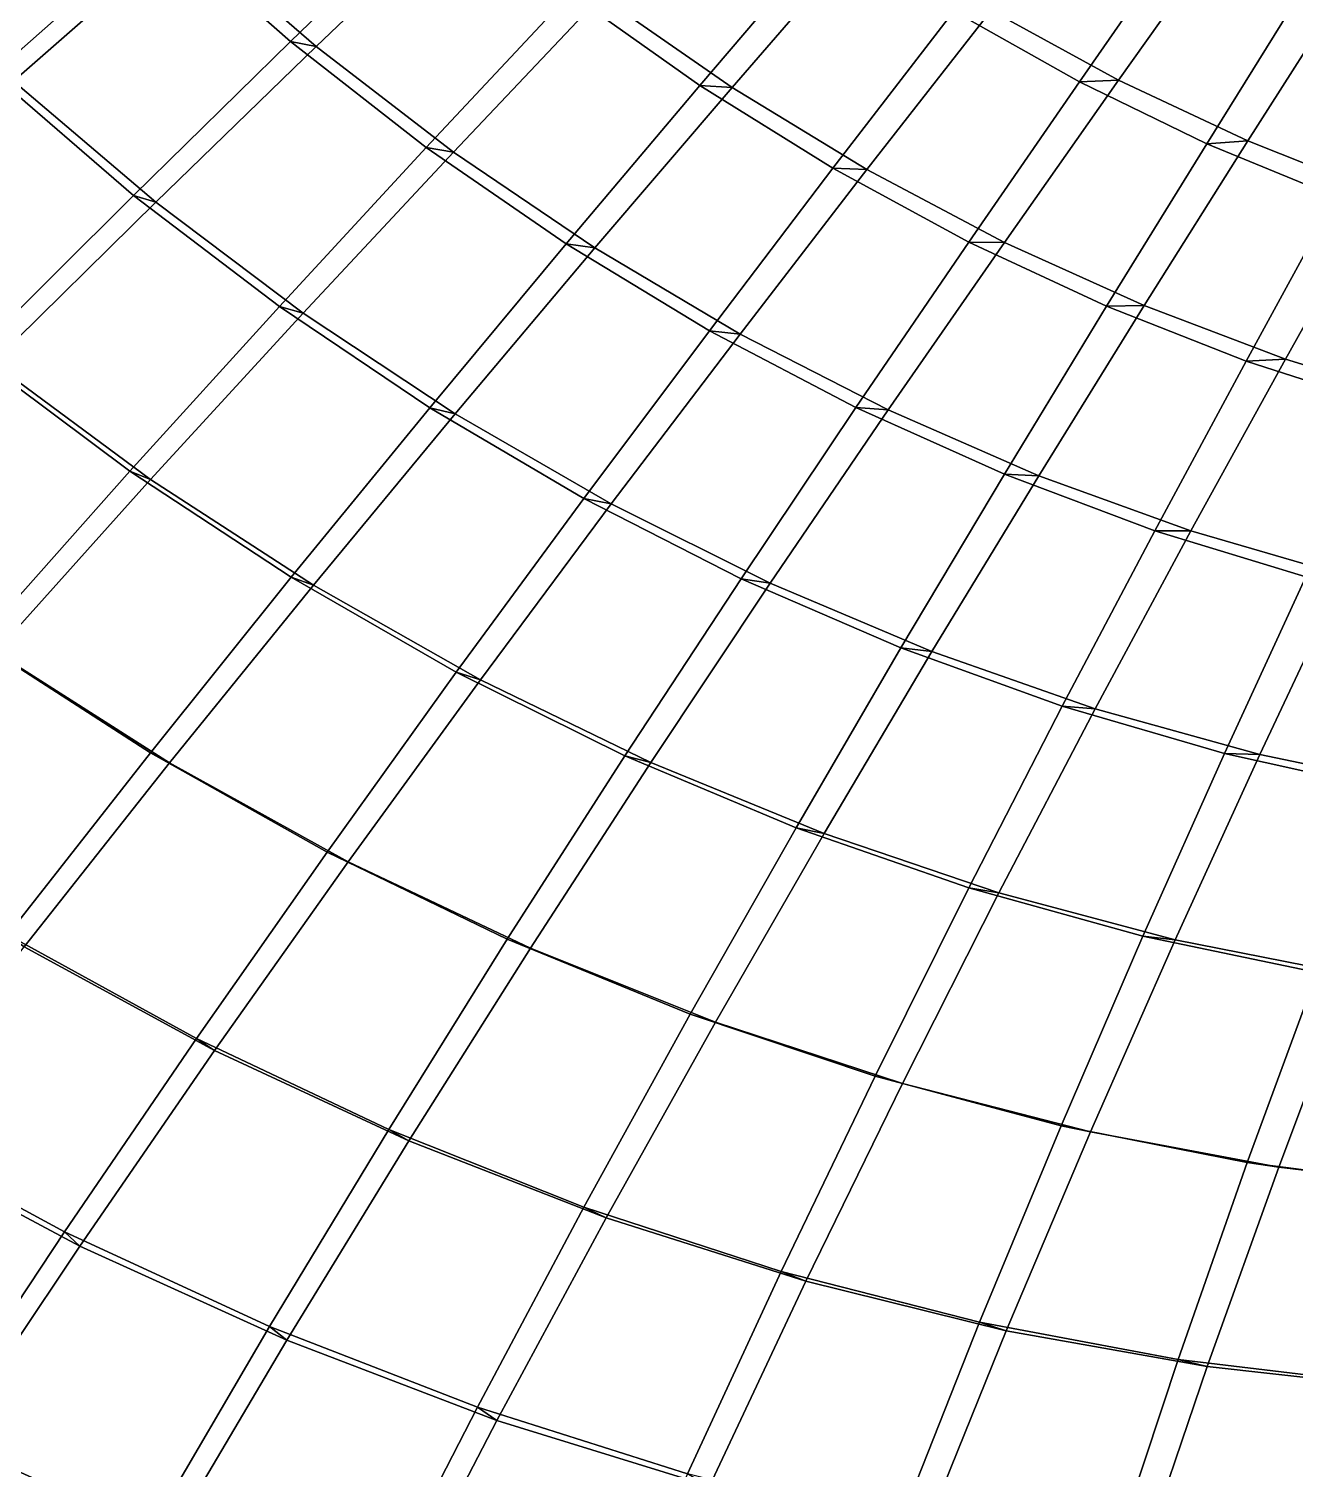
# Model space of a CAD drawing. Header units: metres. Extents: x -2184624 to 1125696, y -1900362 to 1900362.
# Drawn here: x -551038 to -291223, y -829668 to -534215 of the extents above; entities that cross this region are included whole.
import ezdxf

# ---------------------------------------------------------------- set-up
doc = ezdxf.new("R2010")
doc.units = ezdxf.units.M

msp = doc.modelspace()

# ---------------------------------------------------------------- linework, layer by layer
at = {"layer": '1'}
for points in [[(-465792.94, -506320.84, 508088.84), (-497340.88, -536841.9, 516418.5), (-524186.84, -513253.7, 525325.4), (-490689.56, -483934.38, 516955.75)], [(-459825.25, -506985.34, 526470.6), (-492091.88, -537861.6, 534826.1), (-519241.84, -514331.3, 543629.25), (-485017.75, -484675.7, 535240.9)], [(-524186.84, -513253.7, 525325.4), (-558399.1, -543542.2, 531927.5), (-586067.7, -516778.66, 540319.56), (-549925.8, -487866.34, 533715.06)], [(-519241.84, -514331.3, 543629.25), (-554157.75, -544965.7, 550248.1), (-582121.56, -518215.34, 558535.94), (-545267.44, -488977.28, 551920.44)], [(-386487.25, -514315.56, 479014.47), (-413364.75, -545823.94, 488832.78), (-439979.56, -526970.5, 498712.62), (-411083.75, -496359.28, 488807.78)], [(-379147.56, -514366.7, 497551.16), (-406755.7, -546255.44, 507419.47), (-433699.38, -527532.4, 517195.06), (-404065, -496557.72, 507249.78)], [(-313303.62, -513165.47, 446900.38), (-335503.8, -545060.3, 457940.5), (-361256.78, -530563, 468724.62), (-337010.06, -499259.88, 457539.66)], [(-304527.25, -512433.4, 465546.44), (-327475.44, -544727.56, 476671.88), (-353580.4, -530437.75, 487358.06), (-328578, -498749.75, 476100.22)], [(-439979.56, -526970.5, 498712.62), (-469508.25, -558559.94, 507001.34), (-497340.88, -536841.9, 516418.5), (-465792.94, -506320.84, 508088.84)], [(-497340.88, -536841.9, 516418.5), (-492091.88, -537861.6, 534826.1), (-459825.25, -506985.34, 526470.6), (-465792.94, -506320.84, 508088.84)], [(-465792.94, -506320.84, 508088.84), (-459825.25, -506985.34, 526470.6), (-492091.88, -537861.6, 534826.1), (-497340.88, -536841.9, 516418.5)], [(-433699.38, -527532.4, 517195.06), (-463938.25, -559495.44, 525517.5), (-492091.88, -537861.6, 534826.1), (-459825.25, -506985.34, 526470.6)], [(-497340.88, -536841.9, 516418.5), (-529541.6, -568375.4, 523019.56), (-558399.1, -543542.2, 531927.5), (-524186.84, -513253.7, 525325.4)], [(-558399.1, -543542.2, 531927.5), (-554157.75, -544965.7, 550248.1), (-519241.84, -514331.3, 543629.25), (-524186.84, -513253.7, 525325.4)], [(-524186.84, -513253.7, 525325.4), (-519241.84, -514331.3, 543629.25), (-554157.75, -544965.7, 550248.1), (-558399.1, -543542.2, 531927.5)], [(-497340.88, -536841.9, 516418.5), (-492091.88, -537861.6, 534826.1), (-519241.84, -514331.3, 543629.25), (-524186.84, -513253.7, 525325.4)], [(-524186.84, -513253.7, 525325.4), (-519241.84, -514331.3, 543629.25), (-492091.88, -537861.6, 534826.1), (-497340.88, -536841.9, 516418.5)], [(-335503.8, -545060.3, 457940.5), (-327475.44, -544727.56, 476671.88), (-304527.25, -512433.4, 465546.44), (-313303.62, -513165.47, 446900.38)], [(-313303.62, -513165.47, 446900.38), (-304527.25, -512433.4, 465546.44), (-327475.44, -544727.56, 476671.88), (-335503.8, -545060.3, 457940.5)], [(-289216.53, -525429.1, 435773.2), (-309342.9, -557775, 446662.03), (-335503.8, -545060.3, 457940.5), (-313303.62, -513165.47, 446900.38)], [(-280080.84, -524442.9, 454504), (-300947.4, -557201.5, 465491.66), (-327475.44, -544727.56, 476671.88), (-304527.25, -512433.4, 465546.44)], [(-492091.88, -537861.6, 534826.1), (-524987.25, -569760.5, 541450.3), (-554157.75, -544965.7, 550248.1), (-519241.84, -514331.3, 543629.25)], [(-361256.78, -530563, 468724.62), (-386066.84, -562830, 478452.9), (-413364.75, -545823.94, 488832.78), (-386487.25, -514315.56, 479014.47)], [(-413364.75, -545823.94, 488832.78), (-406755.7, -546255.44, 507419.47), (-379147.56, -514366.7, 497551.16), (-386487.25, -514315.56, 479014.47)], [(-386487.25, -514315.56, 479014.47), (-379147.56, -514366.7, 497551.16), (-406755.7, -546255.44, 507419.47), (-413364.75, -545823.94, 488832.78)], [(-353580.4, -530437.75, 487358.06), (-379113.03, -563101.25, 497146.72), (-406755.7, -546255.44, 507419.47), (-379147.56, -514366.7, 497551.16)], [(-309342.9, -557775, 446662.03), (-300947.4, -557201.5, 465491.66), (-280080.84, -524442.9, 454504), (-289216.53, -525429.1, 435773.2)], [(-289216.53, -525429.1, 435773.2), (-280080.84, -524442.9, 454504), (-300947.4, -557201.5, 465491.66), (-309342.9, -557775, 446662.03)], [(-264855.2, -536026.56, 424156), (-282891, -568680.6, 434887.03), (-309342.9, -557775, 446662.03), (-289216.53, -525429.1, 435773.2)], [(-255345.45, -534751.7, 442969.7), (-274113.7, -567830.4, 453814.1), (-300947.4, -557201.5, 465491.66), (-280080.84, -524442.9, 454504)], [(-413364.75, -545823.94, 488832.78), (-440813.78, -578344.3, 497079.44), (-469508.25, -558559.94, 507001.34), (-439979.56, -526970.5, 498712.62)], [(-469508.25, -558559.94, 507001.34), (-463938.25, -559495.44, 525517.5), (-433699.38, -527532.4, 517195.06), (-439979.56, -526970.5, 498712.62)], [(-439979.56, -526970.5, 498712.62), (-433699.38, -527532.4, 517195.06), (-463938.25, -559495.44, 525517.5), (-469508.25, -558559.94, 507001.34)], [(-406755.7, -546255.44, 507419.47), (-434906.34, -579166.94, 515708.38), (-463938.25, -559495.44, 525517.5), (-433699.38, -527532.4, 517195.06)], [(-413364.75, -545823.94, 488832.78), (-406755.7, -546255.44, 507419.47), (-433699.38, -527532.4, 517195.06), (-439979.56, -526970.5, 498712.62)], [(-439979.56, -526970.5, 498712.62), (-433699.38, -527532.4, 517195.06), (-406755.7, -546255.44, 507419.47), (-413364.75, -545823.94, 488832.78)], [(-386066.84, -562830, 478452.9), (-379113.03, -563101.25, 497146.72), (-353580.4, -530437.75, 487358.06), (-361256.78, -530563, 468724.62)], [(-361256.78, -530563, 468724.62), (-353580.4, -530437.75, 487358.06), (-379113.03, -563101.25, 497146.72), (-386066.84, -562830, 478452.9)], [(-335503.8, -545060.3, 457940.5), (-358208.22, -577945.1, 467575.06), (-386066.84, -562830, 478452.9), (-361256.78, -530563, 468724.62)], [(-327475.44, -544727.56, 476671.88), (-350894.16, -578024, 486378.12), (-379113.03, -563101.25, 497146.72), (-353580.4, -530437.75, 487358.06)], [(-335503.8, -545060.3, 457940.5), (-327475.44, -544727.56, 476671.88), (-353580.4, -530437.75, 487358.06), (-361256.78, -530563, 468724.62)], [(-361256.78, -530563, 468724.62), (-353580.4, -530437.75, 487358.06), (-327475.44, -544727.56, 476671.88), (-335503.8, -545060.3, 457940.5)], [(-469508.25, -558559.94, 507001.34), (-499625.4, -591201.56, 513602.56), (-529541.6, -568375.4, 523019.56), (-497340.88, -536841.9, 516418.5)], [(-529541.6, -568375.4, 523019.56), (-524987.25, -569760.5, 541450.3), (-492091.88, -537861.6, 534826.1), (-497340.88, -536841.9, 516418.5)], [(-497340.88, -536841.9, 516418.5), (-492091.88, -537861.6, 534826.1), (-524987.25, -569760.5, 541450.3), (-529541.6, -568375.4, 523019.56)], [(-469508.25, -558559.94, 507001.34), (-463938.25, -559495.44, 525517.5), (-492091.88, -537861.6, 534826.1), (-497340.88, -536841.9, 516418.5)], [(-497340.88, -536841.9, 516418.5), (-492091.88, -537861.6, 534826.1), (-463938.25, -559495.44, 525517.5), (-469508.25, -558559.94, 507001.34)], [(-463938.25, -559495.44, 525517.5), (-494740.78, -592521.2, 532148.8), (-524987.25, -569760.5, 541450.3), (-492091.88, -537861.6, 534826.1)], [(-529541.6, -568375.4, 523019.56), (-562357, -600991.3, 527814.1), (-593292.75, -574867.25, 536685.2), (-558399.1, -543542.2, 531927.5)], [(-529541.6, -568375.4, 523019.56), (-524987.25, -569760.5, 541450.3), (-554157.75, -544965.7, 550248.1), (-558399.1, -543542.2, 531927.5)], [(-558399.1, -543542.2, 531927.5), (-554157.75, -544965.7, 550248.1), (-524987.25, -569760.5, 541450.3), (-529541.6, -568375.4, 523019.56)], [(-524987.25, -569760.5, 541450.3), (-558476.75, -602752.94, 546268), (-589735.4, -576647.1, 555023.44), (-554157.75, -544965.7, 550248.1)], [(-386066.84, -562830, 478452.9), (-411385.94, -596139.9, 486656.5), (-440813.78, -578344.3, 497079.44), (-413364.75, -545823.94, 488832.78)], [(-440813.78, -578344.3, 497079.44), (-434906.34, -579166.94, 515708.38), (-406755.7, -546255.44, 507419.47), (-413364.75, -545823.94, 488832.78)], [(-413364.75, -545823.94, 488832.78), (-406755.7, -546255.44, 507419.47), (-434906.34, -579166.94, 515708.38), (-440813.78, -578344.3, 497079.44)], [(-379113.03, -563101.25, 497146.72), (-405124.94, -596818.9, 505401.94), (-434906.34, -579166.94, 515708.38), (-406755.7, -546255.44, 507419.47)], [(-386066.84, -562830, 478452.9), (-379113.03, -563101.25, 497146.72), (-406755.7, -546255.44, 507419.47), (-413364.75, -545823.94, 488832.78)], [(-413364.75, -545823.94, 488832.78), (-406755.7, -546255.44, 507419.47), (-379113.03, -563101.25, 497146.72), (-386066.84, -562830, 478452.9)], [(-358208.22, -577945.1, 467575.06), (-350894.16, -578024, 486378.12), (-327475.44, -544727.56, 476671.88), (-335503.8, -545060.3, 457940.5)], [(-335503.8, -545060.3, 457940.5), (-327475.44, -544727.56, 476671.88), (-350894.16, -578024, 486378.12), (-358208.22, -577945.1, 467575.06)], [(-309342.9, -557775, 446662.03), (-329913.12, -591133.56, 456199.22), (-358208.22, -577945.1, 467575.06), (-335503.8, -545060.3, 457940.5)], [(-300947.4, -557201.5, 465491.66), (-322223.75, -590985.44, 475112.9), (-350894.16, -578024, 486378.12), (-327475.44, -544727.56, 476671.88)], [(-309342.9, -557775, 446662.03), (-300947.4, -557201.5, 465491.66), (-327475.44, -544727.56, 476671.88), (-335503.8, -545060.3, 457940.5)], [(-335503.8, -545060.3, 457940.5), (-327475.44, -544727.56, 476671.88), (-300947.4, -557201.5, 465491.66), (-309342.9, -557775, 446662.03)], [(-329913.12, -591133.56, 456199.22), (-322223.75, -590985.44, 475112.9), (-300947.4, -557201.5, 465491.66), (-309342.9, -557775, 446662.03)], [(-309342.9, -557775, 446662.03), (-300947.4, -557201.5, 465491.66), (-322223.75, -590985.44, 475112.9), (-329913.12, -591133.56, 456199.22)], [(-282891, -568680.6, 434887.03), (-301309.12, -602367.3, 444322.8), (-329913.12, -591133.56, 456199.22), (-309342.9, -557775, 446662.03)], [(-274113.7, -567830.4, 453814.1), (-293229.8, -601955.2, 463347.38), (-322223.75, -590985.44, 475112.9), (-300947.4, -557201.5, 465491.66)], [(-282891, -568680.6, 434887.03), (-274113.7, -567830.4, 453814.1), (-300947.4, -557201.5, 465491.66), (-309342.9, -557775, 446662.03)], [(-309342.9, -557775, 446662.03), (-300947.4, -557201.5, 465491.66), (-274113.7, -567830.4, 453814.1), (-282891, -568680.6, 434887.03)], [(-440813.78, -578344.3, 497079.44), (-468784.97, -611952.9, 503681.78), (-499625.4, -591201.56, 513602.56), (-469508.25, -558559.94, 507001.34)], [(-499625.4, -591201.56, 513602.56), (-494740.78, -592521.2, 532148.8), (-463938.25, -559495.44, 525517.5), (-469508.25, -558559.94, 507001.34)], [(-469508.25, -558559.94, 507001.34), (-463938.25, -559495.44, 525517.5), (-494740.78, -592521.2, 532148.8), (-499625.4, -591201.56, 513602.56)], [(-434906.34, -579166.94, 515708.38), (-463553.4, -613177.6, 522348.53), (-494740.78, -592521.2, 532148.8), (-463938.25, -559495.44, 525517.5)], [(-440813.78, -578344.3, 497079.44), (-434906.34, -579166.94, 515708.38), (-463938.25, -559495.44, 525517.5), (-469508.25, -558559.94, 507001.34)], [(-469508.25, -558559.94, 507001.34), (-463938.25, -559495.44, 525517.5), (-434906.34, -579166.94, 515708.38), (-440813.78, -578344.3, 497079.44)], [(-358208.22, -577945.1, 467575.06), (-381357.16, -611900.06, 475734.38), (-411385.94, -596139.9, 486656.5), (-386066.84, -562830, 478452.9)], [(-411385.94, -596139.9, 486656.5), (-405124.94, -596818.9, 505401.94), (-379113.03, -563101.25, 497146.72), (-386066.84, -562830, 478452.9)], [(-386066.84, -562830, 478452.9), (-379113.03, -563101.25, 497146.72), (-405124.94, -596818.9, 505401.94), (-411385.94, -596139.9, 486656.5)], [(-350894.16, -578024, 486378.12), (-374727.1, -612402.2, 494599.38), (-405124.94, -596818.9, 505401.94), (-379113.03, -563101.25, 497146.72)], [(-358208.22, -577945.1, 467575.06), (-350894.16, -578024, 486378.12), (-379113.03, -563101.25, 497146.72), (-386066.84, -562830, 478452.9)], [(-386066.84, -562830, 478452.9), (-379113.03, -563101.25, 497146.72), (-350894.16, -578024, 486378.12), (-358208.22, -577945.1, 467575.06)], [(-499625.4, -591201.56, 513602.56), (-530287.9, -624967.6, 518437.12), (-562357, -600991.3, 527814.1), (-529541.6, -568375.4, 523019.56)], [(-562357, -600991.3, 527814.1), (-558476.75, -602752.94, 546268), (-524987.25, -569760.5, 541450.3), (-529541.6, -568375.4, 523019.56)], [(-529541.6, -568375.4, 523019.56), (-524987.25, -569760.5, 541450.3), (-558476.75, -602752.94, 546268), (-562357, -600991.3, 527814.1)], [(-494740.78, -592521.2, 532148.8), (-526067.1, -626683, 537012.75), (-558476.75, -602752.94, 546268), (-524987.25, -569760.5, 541450.3)], [(-499625.4, -591201.56, 513602.56), (-494740.78, -592521.2, 532148.8), (-524987.25, -569760.5, 541450.3), (-529541.6, -568375.4, 523019.56)], [(-529541.6, -568375.4, 523019.56), (-524987.25, -569760.5, 541450.3), (-494740.78, -592521.2, 532148.8), (-499625.4, -591201.56, 513602.56)], [(-301309.12, -602367.3, 444322.8), (-293229.8, -601955.2, 463347.38), (-274113.7, -567830.4, 453814.1), (-282891, -568680.6, 434887.03)], [(-282891, -568680.6, 434887.03), (-274113.7, -567830.4, 453814.1), (-293229.8, -601955.2, 463347.38), (-301309.12, -602367.3, 444322.8)], [(-256267.19, -577758.9, 422611.06), (-272526.72, -611626.7, 431941.22), (-301309.12, -602367.3, 444322.8), (-282891, -568680.6, 434887.03)], [(-247093.53, -576593.6, 441633.56), (-264043.16, -610910.94, 451075.78), (-293229.8, -601955.2, 463347.38), (-274113.7, -567830.4, 453814.1)], [(-411385.94, -596139.9, 486656.5), (-437159.12, -630570.5, 493261.2), (-468784.97, -611952.9, 503681.78), (-440813.78, -578344.3, 497079.44)], [(-468784.97, -611952.9, 503681.78), (-463553.4, -613177.6, 522348.53), (-434906.34, -579166.94, 515708.38), (-440813.78, -578344.3, 497079.44)], [(-440813.78, -578344.3, 497079.44), (-434906.34, -579166.94, 515708.38), (-463553.4, -613177.6, 522348.53), (-468784.97, -611952.9, 503681.78)], [(-411385.94, -596139.9, 486656.5), (-405124.94, -596818.9, 505401.94), (-434906.34, -579166.94, 515708.38), (-440813.78, -578344.3, 497079.44)], [(-440813.78, -578344.3, 497079.44), (-434906.34, -579166.94, 515708.38), (-405124.94, -596818.9, 505401.94), (-411385.94, -596139.9, 486656.5)], [(-329913.12, -591133.56, 456199.22), (-350862.44, -625586.2, 464312.94), (-381357.16, -611900.06, 475734.38), (-358208.22, -577945.1, 467575.06)], [(-381357.16, -611900.06, 475734.38), (-374727.1, -612402.2, 494599.38), (-350894.16, -578024, 486378.12), (-358208.22, -577945.1, 467575.06)], [(-358208.22, -577945.1, 467575.06), (-350894.16, -578024, 486378.12), (-374727.1, -612402.2, 494599.38), (-381357.16, -611900.06, 475734.38)], [(-322223.75, -590985.44, 475112.9), (-343848.3, -625875.94, 483299.8), (-374727.1, -612402.2, 494599.38), (-350894.16, -578024, 486378.12)], [(-329913.12, -591133.56, 456199.22), (-322223.75, -590985.44, 475112.9), (-350894.16, -578024, 486378.12), (-358208.22, -577945.1, 467575.06)], [(-358208.22, -577945.1, 467575.06), (-350894.16, -578024, 486378.12), (-322223.75, -590985.44, 475112.9), (-329913.12, -591133.56, 456199.22)], [(-405124.94, -596818.9, 505401.94), (-431564.44, -631668.6, 512052.88), (-463553.4, -613177.6, 522348.53), (-434906.34, -579166.94, 515708.38)], [(-468784.97, -611952.9, 503681.78), (-497229.6, -646724.4, 508559.72), (-530287.9, -624967.6, 518437.12), (-499625.4, -591201.56, 513602.56)], [(-530287.9, -624967.6, 518437.12), (-526067.1, -626683, 537012.75), (-494740.78, -592521.2, 532148.8), (-499625.4, -591201.56, 513602.56)], [(-499625.4, -591201.56, 513602.56), (-494740.78, -592521.2, 532148.8), (-526067.1, -626683, 537012.75), (-530287.9, -624967.6, 518437.12)], [(-463553.4, -613177.6, 522348.53), (-492651.4, -648363.25, 527262.7), (-526067.1, -626683, 537012.75), (-494740.78, -592521.2, 532148.8)], [(-468784.97, -611952.9, 503681.78), (-463553.4, -613177.6, 522348.53), (-494740.78, -592521.2, 532148.8), (-499625.4, -591201.56, 513602.56)], [(-499625.4, -591201.56, 513602.56), (-494740.78, -592521.2, 532148.8), (-463553.4, -613177.6, 522348.53), (-468784.97, -611952.9, 503681.78)], [(-350862.44, -625586.2, 464312.94), (-343848.3, -625875.94, 483299.8), (-322223.75, -590985.44, 475112.9), (-329913.12, -591133.56, 456199.22)], [(-329913.12, -591133.56, 456199.22), (-322223.75, -590985.44, 475112.9), (-343848.3, -625875.94, 483299.8), (-350862.44, -625586.2, 464312.94)], [(-301309.12, -602367.3, 444322.8), (-320040.22, -637168.6, 452389.6), (-350862.44, -625586.2, 464312.94), (-329913.12, -591133.56, 456199.22)], [(-293229.8, -601955.2, 463347.38), (-312627.47, -637207.6, 471499.66), (-343848.3, -625875.94, 483299.8), (-322223.75, -590985.44, 475112.9)], [(-301309.12, -602367.3, 444322.8), (-293229.8, -601955.2, 463347.38), (-322223.75, -590985.44, 475112.9), (-329913.12, -591133.56, 456199.22)], [(-329913.12, -591133.56, 456199.22), (-322223.75, -590985.44, 475112.9), (-293229.8, -601955.2, 463347.38), (-301309.12, -602367.3, 444322.8)], [(-381357.16, -611900.06, 475734.38), (-404890.75, -647004.3, 482342.62), (-437159.12, -630570.5, 493261.2), (-411385.94, -596139.9, 486656.5)], [(-437159.12, -630570.5, 493261.2), (-431564.44, -631668.6, 512052.88), (-405124.94, -596818.9, 505401.94), (-411385.94, -596139.9, 486656.5)], [(-411385.94, -596139.9, 486656.5), (-405124.94, -596818.9, 505401.94), (-431564.44, -631668.6, 512052.88), (-437159.12, -630570.5, 493261.2)], [(-381357.16, -611900.06, 475734.38), (-374727.1, -612402.2, 494599.38), (-405124.94, -596818.9, 505401.94), (-411385.94, -596139.9, 486656.5)], [(-411385.94, -596139.9, 486656.5), (-405124.94, -596818.9, 505401.94), (-374727.1, -612402.2, 494599.38), (-381357.16, -611900.06, 475734.38)], [(-374727.1, -612402.2, 494599.38), (-398917.38, -647941.7, 501263.2), (-431564.44, -631668.6, 512052.88), (-405124.94, -596818.9, 505401.94)], [(-530287.9, -624967.6, 518437.12), (-561451.56, -659928.9, 521418), (-595748.9, -634757.75, 530715.4), (-562357, -600991.3, 527814.1)], [(-530287.9, -624967.6, 518437.12), (-526067.1, -626683, 537012.75), (-558476.75, -602752.94, 546268), (-562357, -600991.3, 527814.1)], [(-562357, -600991.3, 527814.1), (-558476.75, -602752.94, 546268), (-526067.1, -626683, 537012.75), (-530287.9, -624967.6, 518437.12)], [(-320040.22, -637168.6, 452389.6), (-312627.47, -637207.6, 471499.66), (-293229.8, -601955.2, 463347.38), (-301309.12, -602367.3, 444322.8)], [(-301309.12, -602367.3, 444322.8), (-293229.8, -601955.2, 463347.38), (-312627.47, -637207.6, 471499.66), (-320040.22, -637168.6, 452389.6)], [(-272526.72, -611626.7, 431941.22), (-289031.62, -646626.6, 439958.94), (-320040.22, -637168.6, 452389.6), (-301309.12, -602367.3, 444322.8)], [(-264043.16, -610910.94, 451075.78), (-281206.3, -646374, 459192.5), (-312627.47, -637207.6, 471499.66), (-293229.8, -601955.2, 463347.38)], [(-272526.72, -611626.7, 431941.22), (-264043.16, -610910.94, 451075.78), (-293229.8, -601955.2, 463347.38), (-301309.12, -602367.3, 444322.8)], [(-301309.12, -602367.3, 444322.8), (-293229.8, -601955.2, 463347.38), (-264043.16, -610910.94, 451075.78), (-272526.72, -611626.7, 431941.22)], [(-526067.1, -626683, 537012.75), (-557876.3, -662052.9, 540024.9), (-592525.5, -636908.25, 549195), (-558476.75, -602752.94, 546268)], [(-437159.12, -630570.5, 493261.2), (-463332.2, -666197.94, 498186.03), (-497229.6, -646724.4, 508559.72), (-468784.97, -611952.9, 503681.78)], [(-497229.6, -646724.4, 508559.72), (-492651.4, -648363.25, 527262.7), (-463553.4, -613177.6, 522348.53), (-468784.97, -611952.9, 503681.78)], [(-468784.97, -611952.9, 503681.78), (-463553.4, -613177.6, 522348.53), (-492651.4, -648363.25, 527262.7), (-497229.6, -646724.4, 508559.72)], [(-431564.44, -631668.6, 512052.88), (-458380.3, -667727.7, 517021.6), (-492651.4, -648363.25, 527262.7), (-463553.4, -613177.6, 522348.53)], [(-437159.12, -630570.5, 493261.2), (-431564.44, -631668.6, 512052.88), (-463553.4, -613177.6, 522348.53), (-468784.97, -611952.9, 503681.78)], [(-468784.97, -611952.9, 503681.78), (-463553.4, -613177.6, 522348.53), (-431564.44, -631668.6, 512052.88), (-437159.12, -630570.5, 493261.2)], [(-350862.44, -625586.2, 464312.94), (-372125.5, -661213.06, 470926), (-404890.75, -647004.3, 482342.62), (-381357.16, -611900.06, 475734.38)], [(-404890.75, -647004.3, 482342.62), (-398917.38, -647941.7, 501263.2), (-374727.1, -612402.2, 494599.38), (-381357.16, -611900.06, 475734.38)], [(-381357.16, -611900.06, 475734.38), (-374727.1, -612402.2, 494599.38), (-398917.38, -647941.7, 501263.2), (-404890.75, -647004.3, 482342.62)], [(-343848.3, -625875.94, 483299.8), (-365758.62, -661953.06, 489978.7), (-398917.38, -647941.7, 501263.2), (-374727.1, -612402.2, 494599.38)], [(-350862.44, -625586.2, 464312.94), (-343848.3, -625875.94, 483299.8), (-374727.1, -612402.2, 494599.38), (-381357.16, -611900.06, 475734.38)], [(-381357.16, -611900.06, 475734.38), (-374727.1, -612402.2, 494599.38), (-343848.3, -625875.94, 483299.8), (-350862.44, -625586.2, 464312.94)], [(-497229.6, -646724.4, 508559.72), (-526098.6, -682730.3, 511625.94), (-561451.56, -659928.9, 521418), (-530287.9, -624967.6, 518437.12)], [(-561451.56, -659928.9, 521418), (-557876.3, -662052.9, 540024.9), (-526067.1, -626683, 537012.75), (-530287.9, -624967.6, 518437.12)], [(-530287.9, -624967.6, 518437.12), (-526067.1, -626683, 537012.75), (-557876.3, -662052.9, 540024.9), (-561451.56, -659928.9, 521418)], [(-497229.6, -646724.4, 508559.72), (-492651.4, -648363.25, 527262.7), (-526067.1, -626683, 537012.75), (-530287.9, -624967.6, 518437.12)], [(-530287.9, -624967.6, 518437.12), (-526067.1, -626683, 537012.75), (-492651.4, -648363.25, 527262.7), (-497229.6, -646724.4, 508559.72)], [(-320040.22, -637168.6, 452389.6), (-339013.06, -673165.5, 459008.3), (-372125.5, -661213.06, 470926), (-350862.44, -625586.2, 464312.94)], [(-372125.5, -661213.06, 470926), (-365758.62, -661953.06, 489978.7), (-343848.3, -625875.94, 483299.8), (-350862.44, -625586.2, 464312.94)], [(-350862.44, -625586.2, 464312.94), (-343848.3, -625875.94, 483299.8), (-365758.62, -661953.06, 489978.7), (-372125.5, -661213.06, 470926)], [(-312627.47, -637207.6, 471499.66), (-332238.25, -673668.75, 478195.44), (-365758.62, -661953.06, 489978.7), (-343848.3, -625875.94, 483299.8)], [(-320040.22, -637168.6, 452389.6), (-312627.47, -637207.6, 471499.66), (-343848.3, -625875.94, 483299.8), (-350862.44, -625586.2, 464312.94)], [(-350862.44, -625586.2, 464312.94), (-343848.3, -625875.94, 483299.8), (-312627.47, -637207.6, 471499.66), (-320040.22, -637168.6, 452389.6)], [(-492651.4, -648363.25, 527262.7), (-522154.38, -684796.56, 530366.4), (-557876.3, -662052.9, 540024.9), (-526067.1, -626683, 537012.75)], [(-404890.75, -647004.3, 482342.62), (-428748.66, -683335.1, 487318), (-463332.2, -666197.94, 498186.03), (-437159.12, -630570.5, 493261.2)], [(-463332.2, -666197.94, 498186.03), (-458380.3, -667727.7, 517021.6), (-431564.44, -631668.6, 512052.88), (-437159.12, -630570.5, 493261.2)], [(-437159.12, -630570.5, 493261.2), (-431564.44, -631668.6, 512052.88), (-458380.3, -667727.7, 517021.6), (-463332.2, -666197.94, 498186.03)], [(-398917.38, -647941.7, 501263.2), (-423407.6, -684720.6, 506290.88), (-458380.3, -667727.7, 517021.6), (-431564.44, -631668.6, 512052.88)], [(-404890.75, -647004.3, 482342.62), (-398917.38, -647941.7, 501263.2), (-431564.44, -631668.6, 512052.88), (-437159.12, -630570.5, 493261.2)], [(-437159.12, -630570.5, 493261.2), (-431564.44, -631668.6, 512052.88), (-398917.38, -647941.7, 501263.2), (-404890.75, -647004.3, 482342.62)], [(-289031.62, -646626.6, 439958.94), (-305705.62, -682839.9, 446583.7), (-339013.06, -673165.5, 459008.3), (-320040.22, -637168.6, 452389.6)], [(-339013.06, -673165.5, 459008.3), (-332238.25, -673668.75, 478195.44), (-312627.47, -637207.6, 471499.66), (-320040.22, -637168.6, 452389.6)], [(-320040.22, -637168.6, 452389.6), (-312627.47, -637207.6, 471499.66), (-332238.25, -673668.75, 478195.44), (-339013.06, -673165.5, 459008.3)], [(-281206.3, -646374, 459192.5), (-298509.2, -683064, 465906.7), (-332238.25, -673668.75, 478195.44), (-312627.47, -637207.6, 471499.66)], [(-289031.62, -646626.6, 439958.94), (-281206.3, -646374, 459192.5), (-312627.47, -637207.6, 471499.66), (-320040.22, -637168.6, 452389.6)], [(-320040.22, -637168.6, 452389.6), (-312627.47, -637207.6, 471499.66), (-281206.3, -646374, 459192.5), (-289031.62, -646626.6, 439958.94)], [(-463332.2, -666197.94, 498186.03), (-489850.25, -703095.56, 501343.03), (-526098.6, -682730.3, 511625.94), (-497229.6, -646724.4, 508559.72)], [(-526098.6, -682730.3, 511625.94), (-522154.38, -684796.56, 530366.4), (-492651.4, -648363.25, 527262.7), (-497229.6, -646724.4, 508559.72)], [(-497229.6, -646724.4, 508559.72), (-492651.4, -648363.25, 527262.7), (-522154.38, -684796.56, 530366.4), (-526098.6, -682730.3, 511625.94)], [(-463332.2, -666197.94, 498186.03), (-458380.3, -667727.7, 517021.6), (-492651.4, -648363.25, 527262.7), (-497229.6, -646724.4, 508559.72)], [(-497229.6, -646724.4, 508559.72), (-492651.4, -648363.25, 527262.7), (-458380.3, -667727.7, 517021.6), (-463332.2, -666197.94, 498186.03)], [(-372125.5, -661213.06, 470926), (-393636.56, -698092.4, 475954.88), (-428748.66, -683335.1, 487318), (-404890.75, -647004.3, 482342.62)], [(-428748.66, -683335.1, 487318), (-423407.6, -684720.6, 506290.88), (-398917.38, -647941.7, 501263.2), (-404890.75, -647004.3, 482342.62)], [(-404890.75, -647004.3, 482342.62), (-398917.38, -647941.7, 501263.2), (-423407.6, -684720.6, 506290.88), (-428748.66, -683335.1, 487318)], [(-372125.5, -661213.06, 470926), (-365758.62, -661953.06, 489978.7), (-398917.38, -647941.7, 501263.2), (-404890.75, -647004.3, 482342.62)], [(-404890.75, -647004.3, 482342.62), (-398917.38, -647941.7, 501263.2), (-365758.62, -661953.06, 489978.7), (-372125.5, -661213.06, 470926)], [(-305705.62, -682839.9, 446583.7), (-298509.2, -683064, 465906.7), (-281206.3, -646374, 459192.5), (-289031.62, -646626.6, 439958.94)], [(-289031.62, -646626.6, 439958.94), (-281206.3, -646374, 459192.5), (-298509.2, -683064, 465906.7), (-305705.62, -682839.9, 446583.7)], [(-257980.42, -653949.3, 427012.47), (-272358.44, -690224.44, 433642.97), (-305705.62, -682839.9, 446583.7), (-289031.62, -646626.6, 439958.94)], [(-249728.92, -653361.06, 446368.47), (-264727.3, -690124.2, 453102.03), (-298509.2, -683064, 465906.7), (-281206.3, -646374, 459192.5)], [(-458380.3, -667727.7, 517021.6), (-485520.62, -705070.7, 520222.84), (-522154.38, -684796.56, 530366.4), (-492651.4, -648363.25, 527262.7)], [(-365758.62, -661953.06, 489978.7), (-387891.44, -699295.9, 495069.12), (-423407.6, -684720.6, 506290.88), (-398917.38, -647941.7, 501263.2)], [(-526098.6, -682730.3, 511625.94), (-555343.94, -720040, 512784.16), (-593074.2, -696151.6, 522449.6), (-561451.56, -659928.9, 521418)], [(-526098.6, -682730.3, 511625.94), (-522154.38, -684796.56, 530366.4), (-557876.3, -662052.9, 540024.9), (-561451.56, -659928.9, 521418)], [(-561451.56, -659928.9, 521418), (-557876.3, -662052.9, 540024.9), (-522154.38, -684796.56, 530366.4), (-526098.6, -682730.3, 511625.94)], [(-339013.06, -673165.5, 459008.3), (-358156.03, -710436.44, 464093.97), (-393636.56, -698092.4, 475954.88), (-372125.5, -661213.06, 470926)], [(-393636.56, -698092.4, 475954.88), (-387891.44, -699295.9, 495069.12), (-365758.62, -661953.06, 489978.7), (-372125.5, -661213.06, 470926)], [(-372125.5, -661213.06, 470926), (-365758.62, -661953.06, 489978.7), (-387891.44, -699295.9, 495069.12), (-393636.56, -698092.4, 475954.88)], [(-339013.06, -673165.5, 459008.3), (-332238.25, -673668.75, 478195.44), (-365758.62, -661953.06, 489978.7), (-372125.5, -661213.06, 470926)], [(-372125.5, -661213.06, 470926), (-365758.62, -661953.06, 489978.7), (-332238.25, -673668.75, 478195.44), (-339013.06, -673165.5, 459008.3)], [(-522154.38, -684796.56, 530366.4), (-552017.06, -722549, 531565.7), (-590129.2, -698699, 541092.2), (-557876.3, -662052.9, 540024.9)], [(-332238.25, -673668.75, 478195.44), (-351992.84, -711417.44, 483352.9), (-387891.44, -699295.9, 495069.12), (-365758.62, -661953.06, 489978.7)], [(-428748.66, -683335.1, 487318), (-452870.78, -720967.4, 490571.16), (-489850.25, -703095.56, 501343.03), (-463332.2, -666197.94, 498186.03)], [(-489850.25, -703095.56, 501343.03), (-485520.62, -705070.7, 520222.84), (-458380.3, -667727.7, 517021.6), (-463332.2, -666197.94, 498186.03)], [(-463332.2, -666197.94, 498186.03), (-458380.3, -667727.7, 517021.6), (-485520.62, -705070.7, 520222.84), (-489850.25, -703095.56, 501343.03)], [(-428748.66, -683335.1, 487318), (-423407.6, -684720.6, 506290.88), (-458380.3, -667727.7, 517021.6), (-463332.2, -666197.94, 498186.03)], [(-463332.2, -666197.94, 498186.03), (-458380.3, -667727.7, 517021.6), (-423407.6, -684720.6, 506290.88), (-428748.66, -683335.1, 487318)], [(-423407.6, -684720.6, 506290.88), (-448140.22, -722815.1, 509595.78), (-485520.62, -705070.7, 520222.84), (-458380.3, -667727.7, 517021.6)], [(-305705.62, -682839.9, 446583.7), (-322471.12, -720344.44, 451728.75), (-358156.03, -710436.44, 464093.97), (-339013.06, -673165.5, 459008.3)], [(-358156.03, -710436.44, 464093.97), (-351992.84, -711417.44, 483352.9), (-332238.25, -673668.75, 478195.44), (-339013.06, -673165.5, 459008.3)], [(-339013.06, -673165.5, 459008.3), (-332238.25, -673668.75, 478195.44), (-351992.84, -711417.44, 483352.9), (-358156.03, -710436.44, 464093.97)], [(-305705.62, -682839.9, 446583.7), (-298509.2, -683064, 465906.7), (-332238.25, -673668.75, 478195.44), (-339013.06, -673165.5, 459008.3)], [(-339013.06, -673165.5, 459008.3), (-332238.25, -673668.75, 478195.44), (-298509.2, -683064, 465906.7), (-305705.62, -682839.9, 446583.7)], [(-298509.2, -683064, 465906.7), (-315876.5, -721059.56, 471134.88), (-351992.84, -711417.44, 483352.9), (-332238.25, -673668.75, 478195.44)], [(-489850.25, -703095.56, 501343.03), (-516659.5, -741333.3, 502635.44), (-555343.94, -720040, 512784.16), (-526098.6, -682730.3, 511625.94)], [(-555343.94, -720040, 512784.16), (-552017.06, -722549, 531565.7), (-522154.38, -684796.56, 530366.4), (-526098.6, -682730.3, 511625.94)], [(-526098.6, -682730.3, 511625.94), (-522154.38, -684796.56, 530366.4), (-552017.06, -722549, 531565.7), (-555343.94, -720040, 512784.16)], [(-485520.62, -705070.7, 520222.84), (-512934.25, -743769.44, 521562.5), (-552017.06, -722549, 531565.7), (-522154.38, -684796.56, 530366.4)], [(-489850.25, -703095.56, 501343.03), (-485520.62, -705070.7, 520222.84), (-522154.38, -684796.56, 530366.4), (-526098.6, -682730.3, 511625.94)], [(-526098.6, -682730.3, 511625.94), (-522154.38, -684796.56, 530366.4), (-485520.62, -705070.7, 520222.84), (-489850.25, -703095.56, 501343.03)], [(-393636.56, -698092.4, 475954.88), (-415328.9, -736299.44, 479309.7), (-452870.78, -720967.4, 490571.16), (-428748.66, -683335.1, 487318)], [(-452870.78, -720967.4, 490571.16), (-448140.22, -722815.1, 509595.78), (-423407.6, -684720.6, 506290.88), (-428748.66, -683335.1, 487318)], [(-428748.66, -683335.1, 487318), (-423407.6, -684720.6, 506290.88), (-448140.22, -722815.1, 509595.78), (-452870.78, -720967.4, 490571.16)], [(-387891.44, -699295.9, 495069.12), (-410182.72, -737981.06, 498484.12), (-448140.22, -722815.1, 509595.78), (-423407.6, -684720.6, 506290.88)], [(-393636.56, -698092.4, 475954.88), (-387891.44, -699295.9, 495069.12), (-423407.6, -684720.6, 506290.88), (-428748.66, -683335.1, 487318)], [(-428748.66, -683335.1, 487318), (-423407.6, -684720.6, 506290.88), (-387891.44, -699295.9, 495069.12), (-393636.56, -698092.4, 475954.88)], [(-272358.44, -690224.44, 433642.97), (-286748.38, -727804.5, 438849.75), (-322471.12, -720344.44, 451728.75), (-305705.62, -682839.9, 446583.7)], [(-322471.12, -720344.44, 451728.75), (-315876.5, -721059.56, 471134.88), (-298509.2, -683064, 465906.7), (-305705.62, -682839.9, 446583.7)], [(-305705.62, -682839.9, 446583.7), (-298509.2, -683064, 465906.7), (-315876.5, -721059.56, 471134.88), (-322471.12, -720344.44, 451728.75)], [(-264727.3, -690124.2, 453102.03), (-279709.8, -728206.9, 458404.5), (-315876.5, -721059.56, 471134.88), (-298509.2, -683064, 465906.7)], [(-272358.44, -690224.44, 433642.97), (-264727.3, -690124.2, 453102.03), (-298509.2, -683064, 465906.7), (-305705.62, -682839.9, 446583.7)], [(-305705.62, -682839.9, 446583.7), (-298509.2, -683064, 465906.7), (-264727.3, -690124.2, 453102.03), (-272358.44, -690224.44, 433642.97)], [(-358156.03, -710436.44, 464093.97), (-377396.75, -749056.75, 467555.7), (-415328.9, -736299.44, 479309.7), (-393636.56, -698092.4, 475954.88)], [(-415328.9, -736299.44, 479309.7), (-410182.72, -737981.06, 498484.12), (-387891.44, -699295.9, 495069.12), (-393636.56, -698092.4, 475954.88)], [(-393636.56, -698092.4, 475954.88), (-387891.44, -699295.9, 495069.12), (-410182.72, -737981.06, 498484.12), (-415328.9, -736299.44, 479309.7)], [(-351992.84, -711417.44, 483352.9), (-371821.2, -750530.6, 486884.12), (-410182.72, -737981.06, 498484.12), (-387891.44, -699295.9, 495069.12)], [(-358156.03, -710436.44, 464093.97), (-351992.84, -711417.44, 483352.9), (-387891.44, -699295.9, 495069.12), (-393636.56, -698092.4, 475954.88)], [(-393636.56, -698092.4, 475954.88), (-387891.44, -699295.9, 495069.12), (-351992.84, -711417.44, 483352.9), (-358156.03, -710436.44, 464093.97)], [(-452870.78, -720967.4, 490571.16), (-477197.1, -759971.1, 492005.22), (-516659.5, -741333.3, 502635.44), (-489850.25, -703095.56, 501343.03)], [(-516659.5, -741333.3, 502635.44), (-512934.25, -743769.44, 521562.5), (-485520.62, -705070.7, 520222.84), (-489850.25, -703095.56, 501343.03)], [(-489850.25, -703095.56, 501343.03), (-485520.62, -705070.7, 520222.84), (-512934.25, -743769.44, 521562.5), (-516659.5, -741333.3, 502635.44)], [(-452870.78, -720967.4, 490571.16), (-448140.22, -722815.1, 509595.78), (-485520.62, -705070.7, 520222.84), (-489850.25, -703095.56, 501343.03)], [(-489850.25, -703095.56, 501343.03), (-485520.62, -705070.7, 520222.84), (-448140.22, -722815.1, 509595.78), (-452870.78, -720967.4, 490571.16)], [(-448140.22, -722815.1, 509595.78), (-473057.84, -762297.25, 511083.84), (-512934.25, -743769.44, 521562.5), (-485520.62, -705070.7, 520222.84)], [(-322471.12, -720344.44, 451728.75), (-339249.84, -759215.2, 455302.1), (-377396.75, -749056.75, 467555.7), (-358156.03, -710436.44, 464093.97)], [(-377396.75, -749056.75, 467555.7), (-371821.2, -750530.6, 486884.12), (-351992.84, -711417.44, 483352.9), (-358156.03, -710436.44, 464093.97)], [(-358156.03, -710436.44, 464093.97), (-351992.84, -711417.44, 483352.9), (-371821.2, -750530.6, 486884.12), (-377396.75, -749056.75, 467555.7)], [(-315876.5, -721059.56, 471134.88), (-333231.97, -760436.7, 474788.1), (-371821.2, -750530.6, 486884.12), (-351992.84, -711417.44, 483352.9)], [(-322471.12, -720344.44, 451728.75), (-315876.5, -721059.56, 471134.88), (-351992.84, -711417.44, 483352.9), (-358156.03, -710436.44, 464093.97)], [(-358156.03, -710436.44, 464093.97), (-351992.84, -711417.44, 483352.9), (-315876.5, -721059.56, 471134.88), (-322471.12, -720344.44, 451728.75)], [(-516659.5, -741333.3, 502635.44), (-543705.44, -780976.2, 501958.56), (-584916.25, -758716.7, 511929.75), (-555343.94, -720040, 512784.16)], [(-516659.5, -741333.3, 502635.44), (-512934.25, -743769.44, 521562.5), (-552017.06, -722549, 531565.7), (-555343.94, -720040, 512784.16)], [(-555343.94, -720040, 512784.16), (-552017.06, -722549, 531565.7), (-512934.25, -743769.44, 521562.5), (-516659.5, -741333.3, 502635.44)], [(-286748.38, -727804.5, 438849.75), (-301066.5, -766763, 442539.16), (-339249.84, -759215.2, 455302.1), (-322471.12, -720344.44, 451728.75)], [(-339249.84, -759215.2, 455302.1), (-333231.97, -760436.7, 474788.1), (-315876.5, -721059.56, 471134.88), (-322471.12, -720344.44, 451728.75)], [(-322471.12, -720344.44, 451728.75), (-315876.5, -721059.56, 471134.88), (-333231.97, -760436.7, 474788.1), (-339249.84, -759215.2, 455302.1)], [(-286748.38, -727804.5, 438849.75), (-279709.8, -728206.9, 458404.5), (-315876.5, -721059.56, 471134.88), (-322471.12, -720344.44, 451728.75)], [(-322471.12, -720344.44, 451728.75), (-315876.5, -721059.56, 471134.88), (-279709.8, -728206.9, 458404.5), (-286748.38, -727804.5, 438849.75)], [(-512934.25, -743769.44, 521562.5), (-540569.3, -783891.3, 520938.25), (-582193, -761685.94, 530758.6), (-552017.06, -722549, 531565.7)], [(-415328.9, -736299.44, 479309.7), (-437137, -775904.9, 480892.8), (-477197.1, -759971.1, 492005.22), (-452870.78, -720967.4, 490571.16)], [(-477197.1, -759971.1, 492005.22), (-473057.84, -762297.25, 511083.84), (-448140.22, -722815.1, 509595.78), (-452870.78, -720967.4, 490571.16)], [(-452870.78, -720967.4, 490571.16), (-448140.22, -722815.1, 509595.78), (-473057.84, -762297.25, 511083.84), (-477197.1, -759971.1, 492005.22)], [(-410182.72, -737981.06, 498484.12), (-432569.25, -778081.1, 500128.75), (-473057.84, -762297.25, 511083.84), (-448140.22, -722815.1, 509595.78)], [(-415328.9, -736299.44, 479309.7), (-410182.72, -737981.06, 498484.12), (-448140.22, -722815.1, 509595.78), (-452870.78, -720967.4, 490571.16)], [(-452870.78, -720967.4, 490571.16), (-448140.22, -722815.1, 509595.78), (-410182.72, -737981.06, 498484.12), (-415328.9, -736299.44, 479309.7)], [(-279709.8, -728206.9, 458404.5), (-294594.44, -767684, 462185.28), (-333231.97, -760436.7, 474788.1), (-315876.5, -721059.56, 471134.88)], [(-251157.03, -732816.6, 425443.5), (-263027.88, -771699.8, 429252.72), (-301066.5, -766763, 442539.16), (-286748.38, -727804.5, 438849.75)], [(-301066.5, -766763, 442539.16), (-294594.44, -767684, 462185.28), (-279709.8, -728206.9, 458404.5), (-286748.38, -727804.5, 438849.75)], [(-286748.38, -727804.5, 438849.75), (-279709.8, -728206.9, 458404.5), (-294594.44, -767684, 462185.28), (-301066.5, -766763, 442539.16)], [(-243662.84, -732856.4, 445146.94), (-256090.7, -772268.94, 449060.4), (-294594.44, -767684, 462185.28), (-279709.8, -728206.9, 458404.5)], [(-377396.75, -749056.75, 467555.7), (-396662.97, -789097, 469294.94), (-437137, -775904.9, 480892.8), (-415328.9, -736299.44, 479309.7)], [(-437137, -775904.9, 480892.8), (-432569.25, -778081.1, 500128.75), (-410182.72, -737981.06, 498484.12), (-415328.9, -736299.44, 479309.7)], [(-415328.9, -736299.44, 479309.7), (-410182.72, -737981.06, 498484.12), (-432569.25, -778081.1, 500128.75), (-437137, -775904.9, 480892.8)], [(-371821.2, -750530.6, 486884.12), (-391653.16, -791080.5, 488693.38), (-432569.25, -778081.1, 500128.75), (-410182.72, -737981.06, 498484.12)], [(-377396.75, -749056.75, 467555.7), (-371821.2, -750530.6, 486884.12), (-410182.72, -737981.06, 498484.12), (-415328.9, -736299.44, 479309.7)], [(-415328.9, -736299.44, 479309.7), (-410182.72, -737981.06, 498484.12), (-371821.2, -750530.6, 486884.12), (-377396.75, -749056.75, 467555.7)], [(-477197.1, -759971.1, 492005.22), (-501667.38, -800412.8, 491514.9), (-543705.44, -780976.2, 501958.56), (-516659.5, -741333.3, 502635.44)], [(-543705.44, -780976.2, 501958.56), (-540569.3, -783891.3, 520938.25), (-512934.25, -743769.44, 521562.5), (-516659.5, -741333.3, 502635.44)], [(-516659.5, -741333.3, 502635.44), (-512934.25, -743769.44, 521562.5), (-540569.3, -783891.3, 520938.25), (-543705.44, -780976.2, 501958.56)], [(-477197.1, -759971.1, 492005.22), (-473057.84, -762297.25, 511083.84), (-512934.25, -743769.44, 521562.5), (-516659.5, -741333.3, 502635.44)], [(-516659.5, -741333.3, 502635.44), (-512934.25, -743769.44, 521562.5), (-473057.84, -762297.25, 511083.84), (-477197.1, -759971.1, 492005.22)], [(-473057.84, -762297.25, 511083.84), (-498102.7, -803235.7, 510652.28), (-540569.3, -783891.3, 520938.25), (-512934.25, -743769.44, 521562.5)], [(-339249.84, -759215.2, 455302.1), (-355963.1, -799522.75, 457204.72), (-396662.97, -789097, 469294.94), (-377396.75, -749056.75, 467555.7)], [(-396662.97, -789097, 469294.94), (-391653.16, -791080.5, 488693.38), (-371821.2, -750530.6, 486884.12), (-377396.75, -749056.75, 467555.7)], [(-377396.75, -749056.75, 467555.7), (-371821.2, -750530.6, 486884.12), (-391653.16, -791080.5, 488693.38), (-396662.97, -789097, 469294.94)], [(-339249.84, -759215.2, 455302.1), (-333231.97, -760436.7, 474788.1), (-371821.2, -750530.6, 486884.12), (-377396.75, -749056.75, 467555.7)], [(-377396.75, -749056.75, 467555.7), (-371821.2, -750530.6, 486884.12), (-333231.97, -760436.7, 474788.1), (-339249.84, -759215.2, 455302.1)], [(-333231.97, -760436.7, 474788.1), (-350498.84, -801267.6, 476770.16), (-391653.16, -791080.5, 488693.38), (-371821.2, -750530.6, 486884.12)], [(-543705.44, -780976.2, 501958.56), (-570933.6, -822083.3, 499198.25), (-614766.75, -798818.4, 508948.84), (-584916.25, -758716.7, 511929.75)], [(-543705.44, -780976.2, 501958.56), (-540569.3, -783891.3, 520938.25), (-582193, -761685.94, 530758.6), (-584916.25, -758716.7, 511929.75)], [(-584916.25, -758716.7, 511929.75), (-582193, -761685.94, 530758.6), (-540569.3, -783891.3, 520938.25), (-543705.44, -780976.2, 501958.56)], [(-301066.5, -766763, 442539.16), (-315227.7, -807168.9, 444611.66), (-355963.1, -799522.75, 457204.72), (-339249.84, -759215.2, 455302.1)], [(-355963.1, -799522.75, 457204.72), (-350498.84, -801267.6, 476770.16), (-333231.97, -760436.7, 474788.1), (-339249.84, -759215.2, 455302.1)], [(-339249.84, -759215.2, 455302.1), (-333231.97, -760436.7, 474788.1), (-350498.84, -801267.6, 476770.16), (-355963.1, -799522.75, 457204.72)], [(-301066.5, -766763, 442539.16), (-294594.44, -767684, 462185.28), (-333231.97, -760436.7, 474788.1), (-339249.84, -759215.2, 455302.1)], [(-339249.84, -759215.2, 455302.1), (-333231.97, -760436.7, 474788.1), (-294594.44, -767684, 462185.28), (-301066.5, -766763, 442539.16)], [(-540569.3, -783891.3, 520938.25), (-568374, -825498.06, 518238.56), (-612636.4, -802268, 527833.5), (-582193, -761685.94, 530758.6)], [(-437137, -775904.9, 480892.8), (-458994.16, -816975.1, 480598.75), (-501667.38, -800412.8, 491514.9), (-477197.1, -759971.1, 492005.22)], [(-501667.38, -800412.8, 491514.9), (-498102.7, -803235.7, 510652.28), (-473057.84, -762297.25, 511083.84), (-477197.1, -759971.1, 492005.22)], [(-477197.1, -759971.1, 492005.22), (-473057.84, -762297.25, 511083.84), (-498102.7, -803235.7, 510652.28), (-501667.38, -800412.8, 491514.9)], [(-437137, -775904.9, 480892.8), (-432569.25, -778081.1, 500128.75), (-473057.84, -762297.25, 511083.84), (-477197.1, -759971.1, 492005.22)], [(-477197.1, -759971.1, 492005.22), (-473057.84, -762297.25, 511083.84), (-432569.25, -778081.1, 500128.75), (-437137, -775904.9, 480892.8)], [(-294594.44, -767684, 462185.28), (-309297.75, -808625.9, 464347.72), (-350498.84, -801267.6, 476770.16), (-333231.97, -760436.7, 474788.1)], [(-432569.25, -778081.1, 500128.75), (-454986.53, -819664.6, 499900.2), (-498102.7, -803235.7, 510652.28), (-473057.84, -762297.25, 511083.84)], [(-263027.88, -771699.8, 429252.72), (-274650.06, -812036.44, 431500.9), (-315227.7, -807168.9, 444611.66), (-301066.5, -766763, 442539.16)], [(-315227.7, -807168.9, 444611.66), (-309297.75, -808625.9, 464347.72), (-294594.44, -767684, 462185.28), (-301066.5, -766763, 442539.16)], [(-301066.5, -766763, 442539.16), (-294594.44, -767684, 462185.28), (-309297.75, -808625.9, 464347.72), (-315227.7, -807168.9, 444611.66)], [(-256090.7, -772268.94, 449060.4), (-268244.38, -813152.8, 451410.34), (-309297.75, -808625.9, 464347.72), (-294594.44, -767684, 462185.28)], [(-263027.88, -771699.8, 429252.72), (-256090.7, -772268.94, 449060.4), (-294594.44, -767684, 462185.28), (-301066.5, -766763, 442539.16)], [(-301066.5, -766763, 442539.16), (-294594.44, -767684, 462185.28), (-256090.7, -772268.94, 449060.4), (-263027.88, -771699.8, 429252.72)], [(-396662.97, -789097, 469294.94), (-415882.84, -830623.5, 469206.38), (-458994.16, -816975.1, 480598.75), (-437137, -775904.9, 480892.8)], [(-458994.16, -816975.1, 480598.75), (-454986.53, -819664.6, 499900.2), (-432569.25, -778081.1, 500128.75), (-437137, -775904.9, 480892.8)], [(-437137, -775904.9, 480892.8), (-432569.25, -778081.1, 500128.75), (-454986.53, -819664.6, 499900.2), (-458994.16, -816975.1, 480598.75)], [(-396662.97, -789097, 469294.94), (-391653.16, -791080.5, 488693.38), (-432569.25, -778081.1, 500128.75), (-437137, -775904.9, 480892.8)], [(-437137, -775904.9, 480892.8), (-432569.25, -778081.1, 500128.75), (-391653.16, -791080.5, 488693.38), (-396662.97, -789097, 469294.94)], [(-391653.16, -791080.5, 488693.38), (-411418.97, -833135.6, 488677.88), (-454986.53, -819664.6, 499900.2), (-432569.25, -778081.1, 500128.75)], [(-501667.38, -800412.8, 491514.9), (-526221.6, -842351.94, 488986.84), (-570933.6, -822083.3, 499198.25), (-543705.44, -780976.2, 501958.56)], [(-570933.6, -822083.3, 499198.25), (-568374, -825498.06, 518238.56), (-540569.3, -783891.3, 520938.25), (-543705.44, -780976.2, 501958.56)], [(-543705.44, -780976.2, 501958.56), (-540569.3, -783891.3, 520938.25), (-568374, -825498.06, 518238.56), (-570933.6, -822083.3, 499198.25)], [(-501667.38, -800412.8, 491514.9), (-498102.7, -803235.7, 510652.28), (-540569.3, -783891.3, 520938.25), (-543705.44, -780976.2, 501958.56)], [(-543705.44, -780976.2, 501958.56), (-540569.3, -783891.3, 520938.25), (-498102.7, -803235.7, 510652.28), (-501667.38, -800412.8, 491514.9)], [(-498102.7, -803235.7, 510652.28), (-523217.12, -845692.56, 508190.1), (-568374, -825498.06, 518238.56), (-540569.3, -783891.3, 520938.25)], [(-355963.1, -799522.75, 457204.72), (-372532.7, -841331.5, 457330.44), (-415882.84, -830623.5, 469206.38), (-396662.97, -789097, 469294.94)], [(-415882.84, -830623.5, 469206.38), (-411418.97, -833135.6, 488677.88), (-391653.16, -791080.5, 488693.38), (-396662.97, -789097, 469294.94)], [(-396662.97, -789097, 469294.94), (-391653.16, -791080.5, 488693.38), (-411418.97, -833135.6, 488677.88), (-415882.84, -830623.5, 469206.38)], [(-350498.84, -801267.6, 476770.16), (-367600.7, -843619.25, 476977.44), (-411418.97, -833135.6, 488677.88), (-391653.16, -791080.5, 488693.38)], [(-355963.1, -799522.75, 457204.72), (-350498.84, -801267.6, 476770.16), (-391653.16, -791080.5, 488693.38), (-396662.97, -789097, 469294.94)], [(-396662.97, -789097, 469294.94), (-391653.16, -791080.5, 488693.38), (-350498.84, -801267.6, 476770.16), (-355963.1, -799522.75, 457204.72)], [(-458994.16, -816975.1, 480598.75), (-480835.5, -859569.6, 478313.94), (-526221.6, -842351.94, 488986.84), (-501667.38, -800412.8, 491514.9)], [(-526221.6, -842351.94, 488986.84), (-523217.12, -845692.56, 508190.1), (-498102.7, -803235.7, 510652.28), (-501667.38, -800412.8, 491514.9)], [(-501667.38, -800412.8, 491514.9), (-498102.7, -803235.7, 510652.28), (-523217.12, -845692.56, 508190.1), (-526221.6, -842351.94, 488986.84)], [(-458994.16, -816975.1, 480598.75), (-454986.53, -819664.6, 499900.2), (-498102.7, -803235.7, 510652.28), (-501667.38, -800412.8, 491514.9)], [(-501667.38, -800412.8, 491514.9), (-498102.7, -803235.7, 510652.28), (-454986.53, -819664.6, 499900.2), (-458994.16, -816975.1, 480598.75)], [(-315227.7, -807168.9, 444611.66), (-329147.28, -849086.44, 444960.44), (-372532.7, -841331.5, 457330.44), (-355963.1, -799522.75, 457204.72)], [(-372532.7, -841331.5, 457330.44), (-367600.7, -843619.25, 476977.44), (-350498.84, -801267.6, 476770.16), (-355963.1, -799522.75, 457204.72)], [(-355963.1, -799522.75, 457204.72), (-350498.84, -801267.6, 476770.16), (-367600.7, -843619.25, 476977.44), (-372532.7, -841331.5, 457330.44)], [(-315227.7, -807168.9, 444611.66), (-309297.75, -808625.9, 464347.72), (-350498.84, -801267.6, 476770.16), (-355963.1, -799522.75, 457204.72)], [(-355963.1, -799522.75, 457204.72), (-350498.84, -801267.6, 476770.16), (-309297.75, -808625.9, 464347.72), (-315227.7, -807168.9, 444611.66)], [(-454986.53, -819664.6, 499900.2), (-477371.8, -862793.75, 497687.3), (-523217.12, -845692.56, 508190.1), (-498102.7, -803235.7, 510652.28)], [(-309297.75, -808625.9, 464347.72), (-323736.6, -851099.2, 464787.7), (-367600.7, -843619.25, 476977.44), (-350498.84, -801267.6, 476770.16)], [(-274650.06, -812036.44, 431500.9), (-285932.34, -853888.2, 432080.88), (-329147.28, -849086.44, 444960.44), (-315227.7, -807168.9, 444611.66)], [(-329147.28, -849086.44, 444960.44), (-323736.6, -851099.2, 464787.7), (-309297.75, -808625.9, 464347.72), (-315227.7, -807168.9, 444611.66)], [(-315227.7, -807168.9, 444611.66), (-309297.75, -808625.9, 464347.72), (-323736.6, -851099.2, 464787.7), (-329147.28, -849086.44, 444960.44)], [(-268244.38, -813152.8, 451410.34), (-280033.84, -855571.7, 452092.25), (-323736.6, -851099.2, 464787.7), (-309297.75, -808625.9, 464347.72)], [(-274650.06, -812036.44, 431500.9), (-268244.38, -813152.8, 451410.34), (-309297.75, -808625.9, 464347.72), (-315227.7, -807168.9, 444611.66)], [(-315227.7, -807168.9, 444611.66), (-309297.75, -808625.9, 464347.72), (-268244.38, -813152.8, 451410.34), (-274650.06, -812036.44, 431500.9)], [(-415882.84, -830623.5, 469206.38), (-434984.16, -873695.4, 467175.9), (-480835.5, -859569.6, 478313.94), (-458994.16, -816975.1, 480598.75)], [(-480835.5, -859569.6, 478313.94), (-477371.8, -862793.75, 497687.3), (-454986.53, -819664.6, 499900.2), (-458994.16, -816975.1, 480598.75)], [(-458994.16, -816975.1, 480598.75), (-454986.53, -819664.6, 499900.2), (-477371.8, -862793.75, 497687.3), (-480835.5, -859569.6, 478313.94)], [(-415882.84, -830623.5, 469206.38), (-411418.97, -833135.6, 488677.88), (-454986.53, -819664.6, 499900.2), (-458994.16, -816975.1, 480598.75)], [(-458994.16, -816975.1, 480598.75), (-454986.53, -819664.6, 499900.2), (-411418.97, -833135.6, 488677.88), (-415882.84, -830623.5, 469206.38)], [(-411418.97, -833135.6, 488677.88), (-431048.34, -876757.9, 486726.1), (-477371.8, -862793.75, 497687.3), (-454986.53, -819664.6, 499900.2)], [(-526221.6, -842351.94, 488986.84), (-550800.2, -885840.25, 484298.16), (-598289.75, -864705.9, 494232.12), (-570933.6, -822083.3, 499198.25)], [(-526221.6, -842351.94, 488986.84), (-523217.12, -845692.56, 508190.1), (-568374, -825498.06, 518238.56), (-570933.6, -822083.3, 499198.25)], [(-570933.6, -822083.3, 499198.25), (-568374, -825498.06, 518238.56), (-523217.12, -845692.56, 508190.1), (-526221.6, -842351.94, 488986.84)], [(-523217.12, -845692.56, 508190.1), (-548343.8, -889722.9, 503576.9), (-596296.6, -868644.1, 513343.25), (-568374, -825498.06, 518238.56)]]:
    msp.add_3dface(points, dxfattribs=at)

doc.saveas('drawing.dxf')
